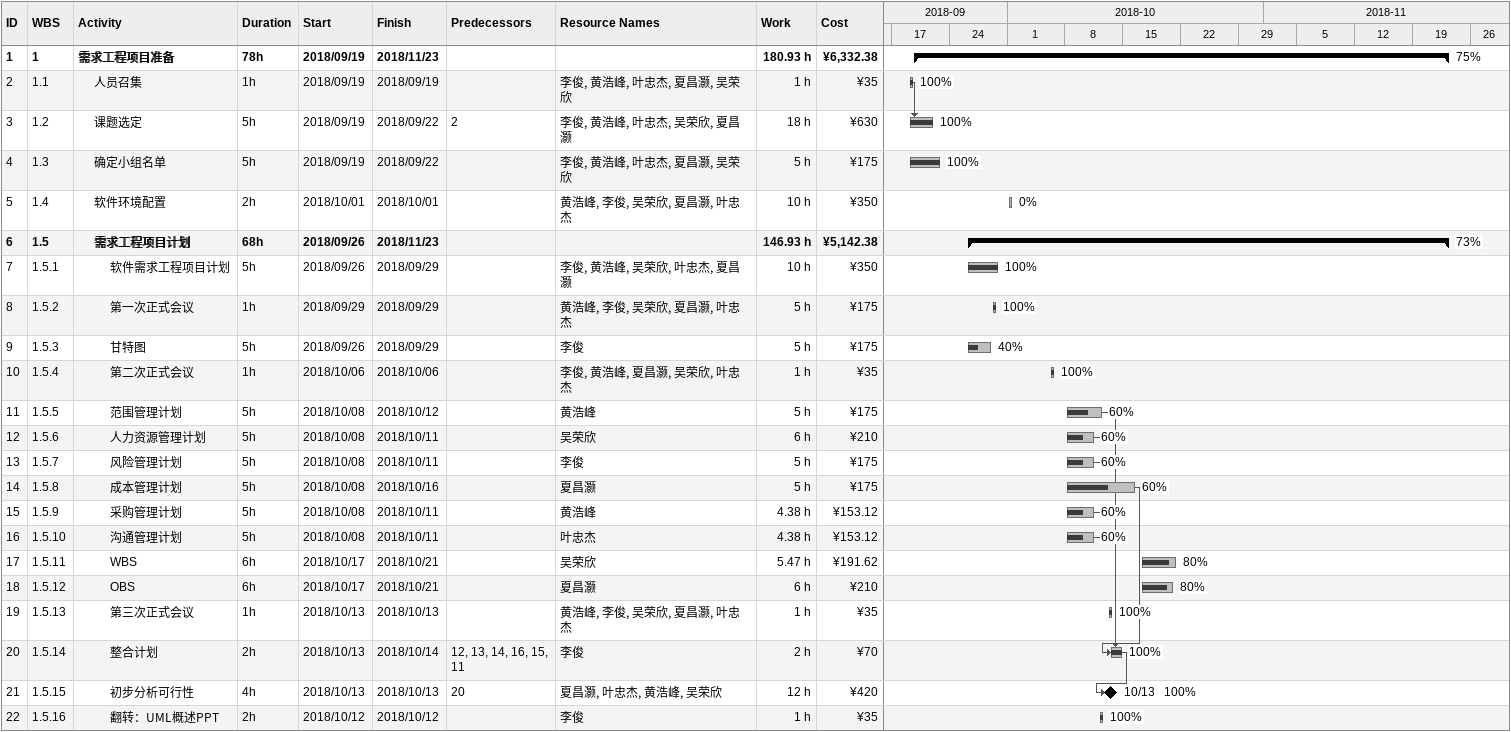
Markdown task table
| ID | WBS | Task | Duration | Start | Finish | Predecessors | Resources | % complete | Work (h) | Cost (¥) |
|---|---|---|---|---|---|---|---|---|---|---|
| 1 | 1 | **需求工程项目准备** | 78h | 2018-09-19 | 2018-11-23 |  |  | 75 | 180.93 | 6332.38 |
| 2 | 1.1 | 人员召集 | 1h | 2018-09-19 | 2018-09-19 |  | 李俊, 黄浩峰, 叶忠杰, 夏昌灏, 吴荣欣 | 100 | 1 | 35 |
| 3 | 1.2 | 课题选定 | 5h | 2018-09-19 | 2018-09-22 | 2 | 李俊, 黄浩峰, 叶忠杰, 吴荣欣, 夏昌灏 | 100 | 18 | 630 |
| 4 | 1.3 | 确定小组名单 | 5h | 2018-09-19 | 2018-09-22 |  | 李俊, 黄浩峰, 叶忠杰, 夏昌灏, 吴荣欣 | 100 | 5 | 175 |
| 5 | 1.4 | 软件环境配置 | 2h | 2018-10-01 | 2018-10-01 |  | 黄浩峰, 李俊, 吴荣欣, 夏昌灏, 叶忠杰 | 0 | 10 | 350 |
| 6 | 1.5 | **需求工程项目计划** | 68h | 2018-09-26 | 2018-11-23 |  |  | 73 | 146.93 | 5142.38 |
| 7 | 1.5.1 | 软件需求工程项目计划 | 5h | 2018-09-26 | 2018-09-29 |  | 李俊, 黄浩峰, 吴荣欣, 叶忠杰, 夏昌灏 | 100 | 10 | 350 |
| 8 | 1.5.2 | 第一次正式会议 | 1h | 2018-09-29 | 2018-09-29 |  | 黄浩峰, 李俊, 吴荣欣, 夏昌灏, 叶忠杰 | 100 | 5 | 175 |
| 9 | 1.5.3 | 甘特图 | 5h | 2018-09-26 | 2018-09-29 |  | 李俊 | 40 | 5 | 175 |
| 10 | 1.5.4 | 第二次正式会议 | 1h | 2018-10-06 | 2018-10-06 |  | 李俊, 黄浩峰, 夏昌灏, 吴荣欣, 叶忠杰 | 100 | 1 | 35 |
| 11 | 1.5.5 | 范围管理计划 | 5h | 2018-10-08 | 2018-10-12 |  | 黄浩峰 | 60 | 5 | 175 |
| 12 | 1.5.6 | 人力资源管理计划 | 5h | 2018-10-08 | 2018-10-11 |  | 吴荣欣 | 60 | 6 | 210 |
| 13 | 1.5.7 | 风险管理计划 | 5h | 2018-10-08 | 2018-10-11 |  | 李俊 | 60 | 5 | 175 |
| 14 | 1.5.8 | 成本管理计划 | 5h | 2018-10-08 | 2018-10-16 |  | 夏昌灏 | 60 | 5 | 175 |
| 15 | 1.5.9 | 采购管理计划 | 5h | 2018-10-08 | 2018-10-11 |  | 黄浩峰 | 60 | 4.38 | 153.12 |
| 16 | 1.5.10 | 沟通管理计划 | 5h | 2018-10-08 | 2018-10-11 |  | 叶忠杰 | 60 | 4.38 | 153.12 |
| 17 | 1.5.11 | WBS | 6h | 2018-10-17 | 2018-10-21 |  | 吴荣欣 | 80 | 5.47 | 191.62 |
| 18 | 1.5.12 | OBS | 6h | 2018-10-17 | 2018-10-21 |  | 夏昌灏 | 80 | 6 | 210 |
| 19 | 1.5.13 | 第三次正式会议 | 1h | 2018-10-13 | 2018-10-13 |  | 黄浩峰, 李俊, 吴荣欣, 夏昌灏, 叶忠杰 | 100 | 1 | 35 |
| 20 | 1.5.14 | 整合计划 | 2h | 2018-10-13 | 2018-10-14 | 12, 13, 14, 16, 15, 11 | 李俊 | 100 | 2 | 70 |
| 21 | 1.5.15 | 初步分析可行性 | 4h | 2018-10-13 | 2018-10-13 | 20 | 夏昌灏, 叶忠杰, 黄浩峰, 吴荣欣 | 100 | 12 | 420 |
| 22 | 1.5.16 | 翻转：UML概述PPT | 2h | 2018-10-12 | 2018-10-12 |  | 李俊 | 100 | 1 | 35 |
